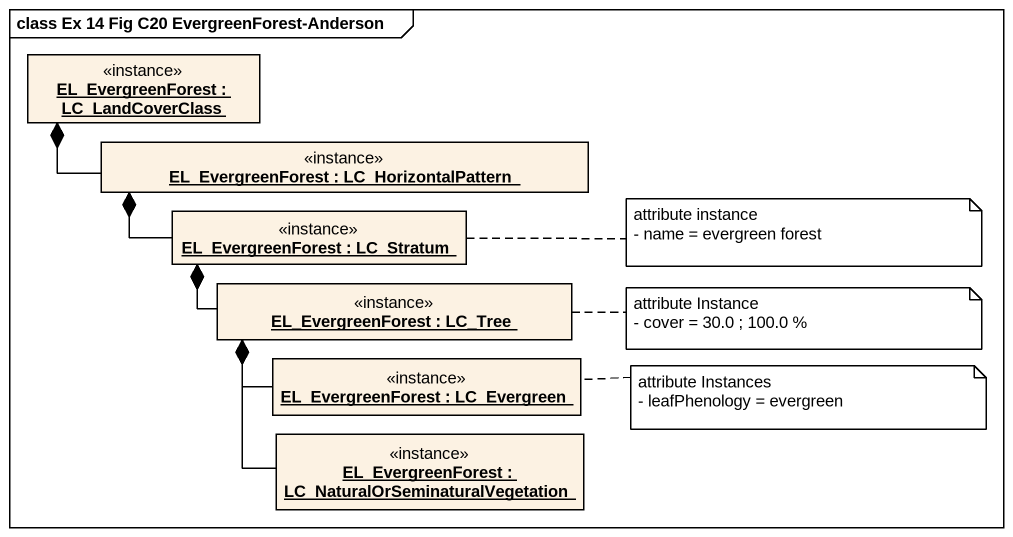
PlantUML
@startuml
mainframe class Ex 14 Fig C20 EvergreenForest-Anderson
hide circle
hide empty members
object "EL_EvergreenForest : LC_LandCoverClass" as EL_EvergreenForest <<instance>> #FCF2E3
object "EL_EvergreenForest : LC_HorizontalPattern" as EL_EvergreenForest_2 <<instance>> #FCF2E3
object "EL_EvergreenForest : LC_Stratum" as EL_EvergreenForest_3 <<instance>> #FCF2E3
object "EL_EvergreenForest : LC_Tree" as EL_EvergreenForest_4 <<instance>> #FCF2E3
object "EL_EvergreenForest : LC_Evergreen" as EL_EvergreenForest_5 <<instance>> #FCF2E3
object "EL_EvergreenForest : LC_NaturalOrSeminaturalVegetation" as EL_EvergreenForest_6 <<instance>> #FCF2E3
EL_EvergreenForest_2 -left-* EL_EvergreenForest
EL_EvergreenForest_3 -up-* EL_EvergreenForest_2
EL_EvergreenForest_4 -up-* EL_EvergreenForest_3
EL_EvergreenForest_5 -up-* EL_EvergreenForest_4
EL_EvergreenForest_6 -up-* EL_EvergreenForest_4
note right of EL_EvergreenForest_3
  attribute instance
  - name = evergreen forest
end note
note right of EL_EvergreenForest_4
  attribute Instance
  - cover = 30.0 ; 100.0 %
end note
note right of EL_EvergreenForest_5
  attribute Instances
  - leafPhenology = evergreen
end note
@enduml
